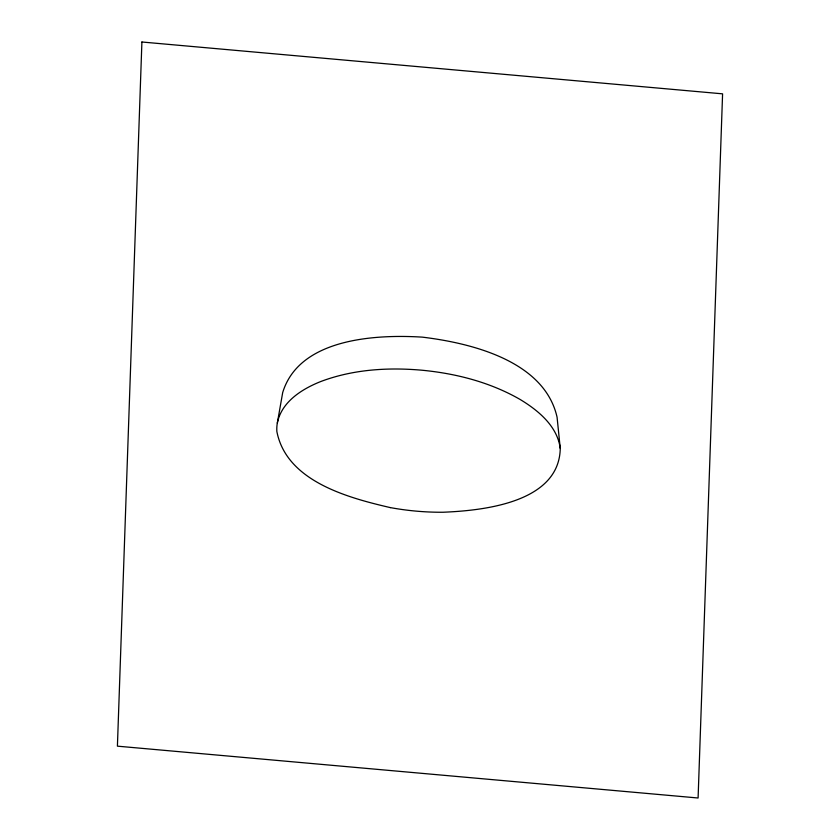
<?xml version="1.0" encoding="UTF-8"?>
<svg xmlns="http://www.w3.org/2000/svg" width="840" height="840" viewBox="0 0 840 840"><rect width="100%" height="100%" fill="white"/><g stroke="black" fill="none" stroke-linecap="round" stroke-linejoin="round"><path stroke-width="1.26" d="M390.401 507.623C348.306 497.837 286.556 481.488 276.864 431.519A40.541 37.149 22.8 0 1 277.316 423.098L282.692 392.564C299.197 338.331 375.512 334.236 422.289 337.134C471.461 343.067 544.436 361.011 557.067 417.186L560.259 448.476C559.146 502.814 482.958 510.605 443.016 512.243A265.041 242.865 22.8 0 1 390.401 507.612M277.316 423.098C281.505 401.762 302.096 388.92 320.88 381.486C352.716 369.485 387.471 367.238 421.124 370.146C455.49 373.328 489.836 382.095 519.918 399.346C538.115 410.298 557.361 426.058 560.259 448.476M141.907 42L117.411 746.162L698.093 798L722.589 93.839L141.907 42"/></g></svg>
